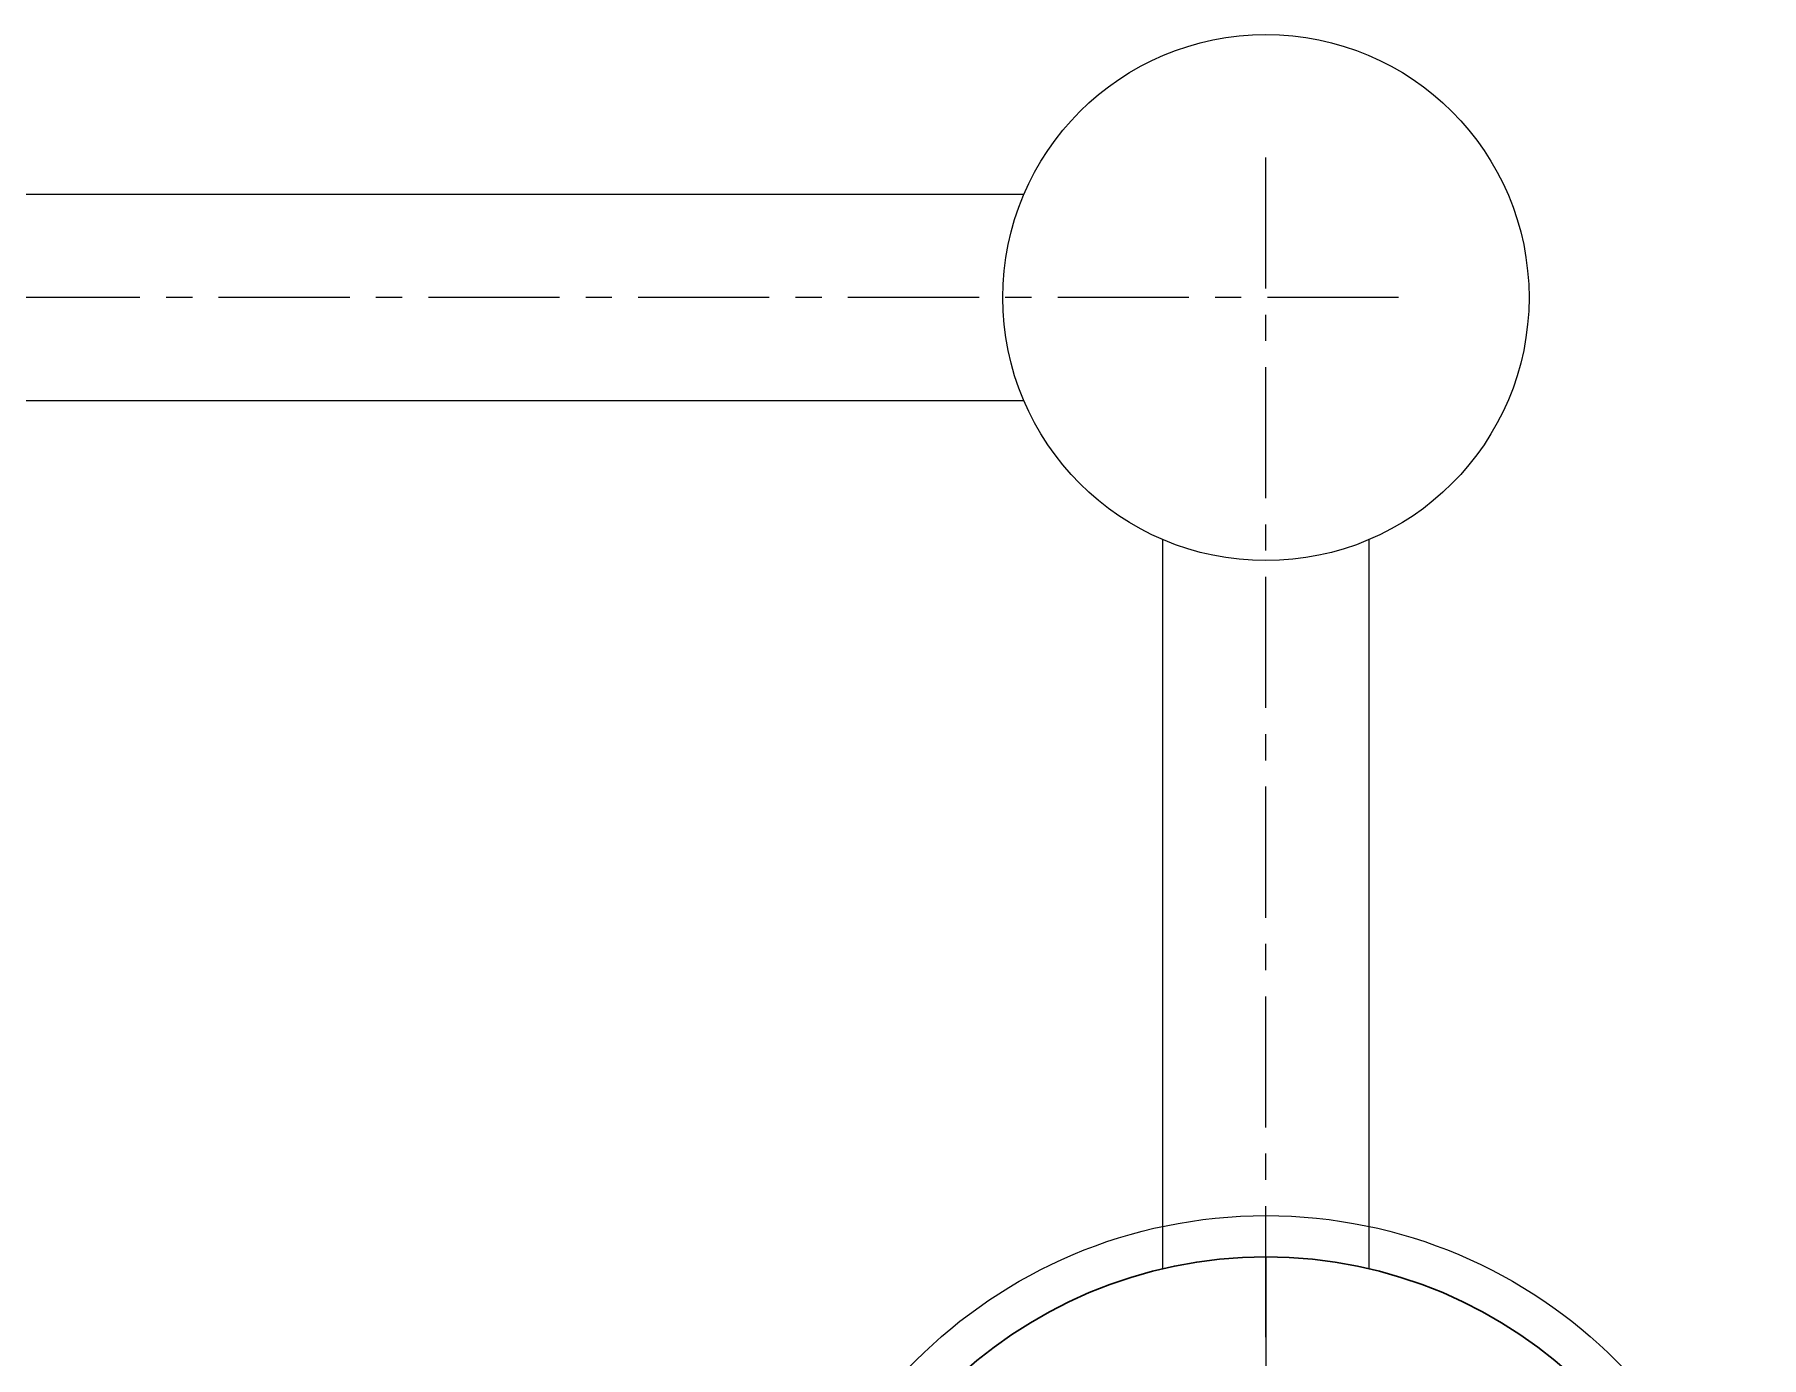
# Model space of a CAD drawing. Header units: millimetres. Extents: x 20530103 to 31271019, y 32092698 to 33532929.
# Drawn here: x 26695856 to 26700038, y 33060961 to 33064166 of the extents above; entities that cross this region are included whole.
import ezdxf

# ---------------------------------------------------------------- set-up
doc = ezdxf.new("R2010")
doc.units = ezdxf.units.MM
doc.linetypes.add('осевая', pattern=[50.8, 31.75, -6.35, 6.35, -6.35])

msp = doc.modelspace()

# ---------------------------------------------------------------- linework, layer by layer
at = {"color": 1, "linetype": 'осевая', "lineweight": 25, "ltscale": 10}
for p, q in [((26698838.0709, 33061010.5656), (26698838.0709, 33063928.5089)), ((26699159.3964, 33063528.5089), (26670331.8762, 33063528.5089))]:
    msp.add_line(p, q, dxfattribs=at)
at = {"lineweight": 20}
for p, q in [((26698252.0288, 33063778.5089), (26671317.9183, 33063778.5089)), ((26698252.0288, 33063278.5089), (26671317.9183, 33063278.5089)), ((26698588.0709, 33061176.1909), (26698588.0709, 33062942.4668)), ((26699088.0709, 33061176.1909), (26699088.0709, 33062942.4668))]:
    msp.add_line(p, q, dxfattribs=at)
at = {"color": 1, "linetype": 'осевая', "lineweight": 15, "ltscale": 10}
msp.add_line((26698838.0709, 33061204.9766), (26698838.0709, 33058904.9766), dxfattribs=at)
at = {"lineweight": 20}
msp.add_circle((26698838.0709, 33063528.5089), 637.1384, dxfattribs=at)
at = {"ltscale": 10}
msp.add_circle((26698838.0709, 33060104.9766), 1200, dxfattribs=at)
at = {"lineweight": 30}
msp.add_circle((26698838.0709, 33060104.9766), 1100, dxfattribs=at)

doc.saveas('drawing.dxf')
